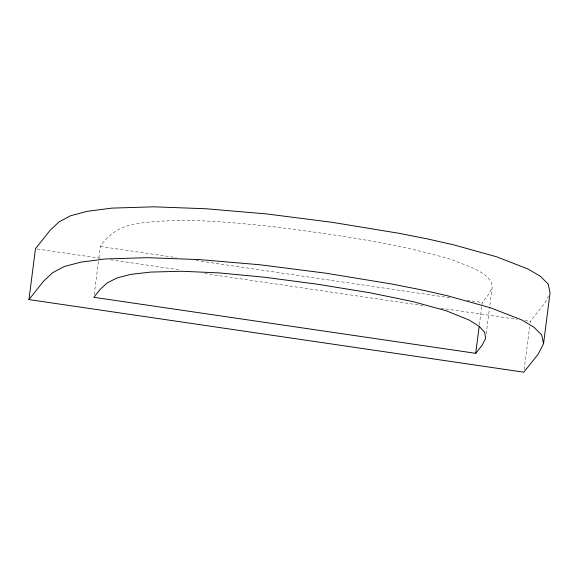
<?xml version="1.0" encoding="UTF-8"?>
<svg xmlns="http://www.w3.org/2000/svg" width="579" height="579" viewBox="0 0 579 579"><rect width="100%" height="100%" fill="white"/><g stroke="black" fill="none" stroke-linecap="round" stroke-linejoin="round"><path stroke-width="0.43" stroke-dasharray="2.9 2.17" d="M94.196 294.631L98.423 261.628M98.879 258.06L100.362 246.466C108.476 233.337 122.466 225.615 137.541 223.508C181.806 217.306 226.65 221.952 270.863 226.367C331.905 234.35 393.358 242.246 452.525 259.855C465.914 265.775 481.866 269.163 491.166 281.452L492.114 287.604L489.718 306.342M479.383 324.783L482.235 302.484L488.64 294.429L492.114 287.604M486.172 333.989L489.602 307.232M524.169 369.503L529.647 326.686M530.111 323.118L530.335 321.338L544.716 303.251L548.407 296.057M100.362 246.466L176.378 257.612M196.057 260.499L450.042 297.758M467.036 300.255L482.235 302.484M37.251 249.006L100.789 258.321M110.632 259.768L180.438 270.009M204.597 273.556L422.952 305.582M440.851 308.209L516.909 319.369M524.965 320.549L530.335 321.338"/><path stroke-width="0.87" d="M28.95 299.589L35.464 248.738L50.018 230.435L59 221.931L70.609 215.735L87.4 211.306L111.921 208.114L153.775 206.819L206.399 208.78L266.854 213.962L332.208 222.322L398.793 233.265L427.693 238.975L453.654 244.845L496.768 256.844L528.113 269.054L540.496 276.4L548.226 284.13L550.05 292.865L543.536 343.709L538.202 354.095L523.821 372.181L28.95 299.589L43.505 281.285L52.494 272.774L64.103 266.579L80.886 262.149L105.407 258.965L147.269 257.662L199.885 259.624L260.34 264.806L325.695 273.165L392.28 284.108L421.179 289.818L447.14 295.688L490.254 307.688L521.599 319.897L533.983 327.251L541.712 334.973L543.536 343.709M475.721 353.328L482.126 345.272L485.6 338.454L484.652 332.295L479.13 326.288L468.889 319.912L446.011 310.699L413.08 301.652L370.314 292.836L317.951 284.303L264.35 277.211L219.195 272.912L181.596 271.254L150.634 272.094L131.028 274.352L117.038 277.949L107.253 282.907L100.254 289.254L93.849 297.309L475.721 353.328L479.151 326.57"/></g></svg>
